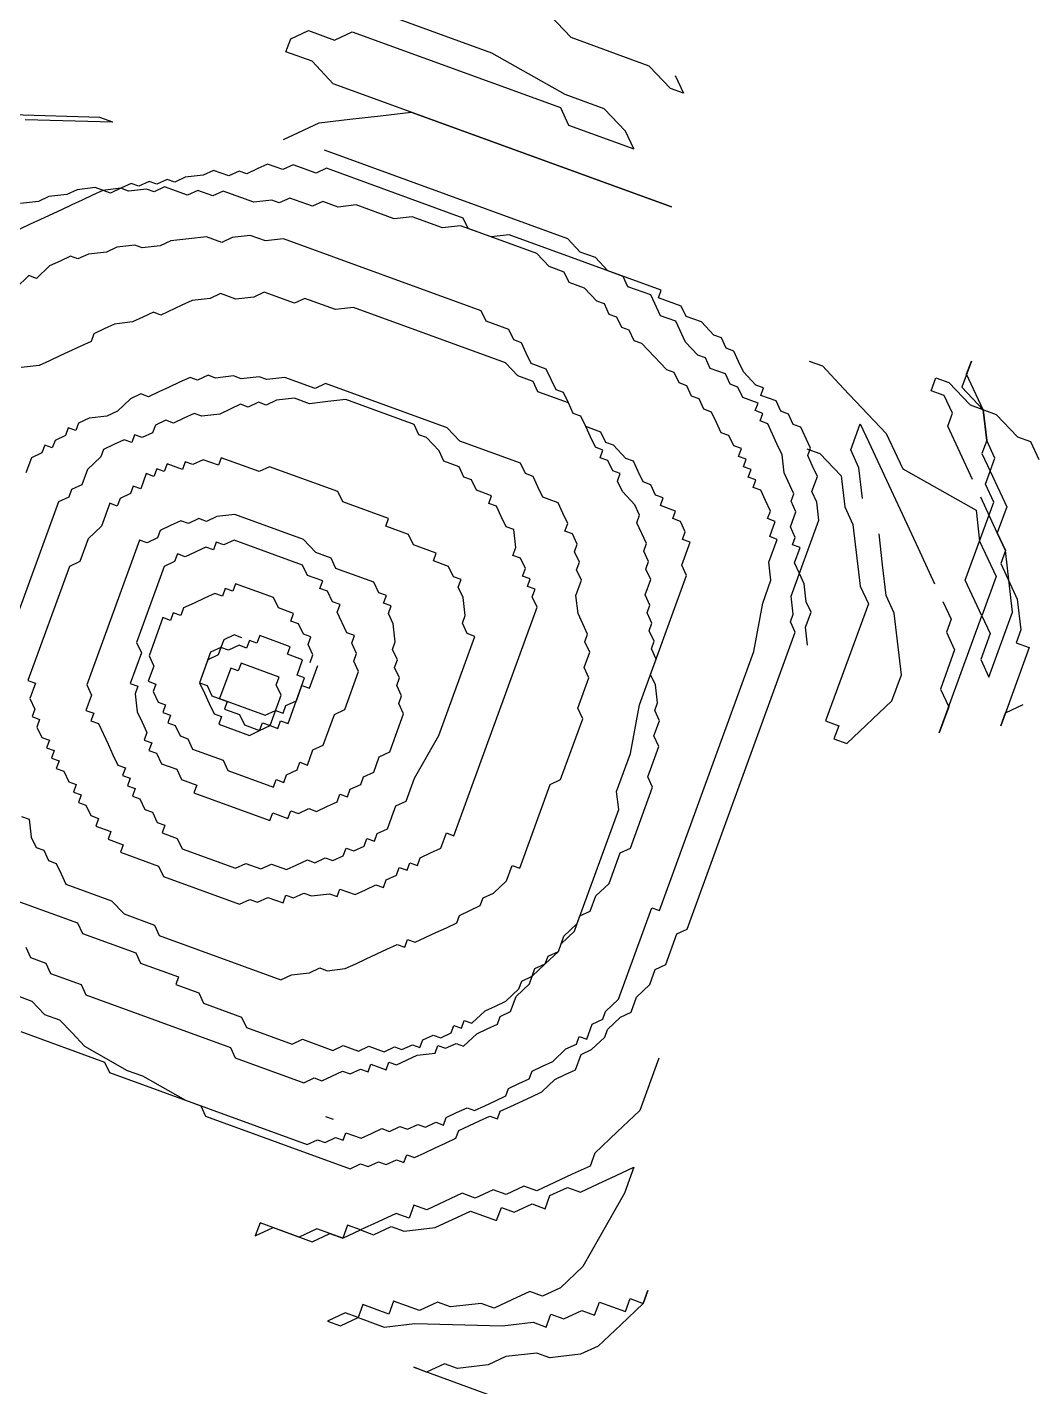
# Model space of a CAD drawing. Header units: inches. Extents: x -50945 to 250244, y -404780 to 18493.
# Drawn here: x 161338 to 161448, y -19941 to -19792.2 of the extents above; entities that cross this region are included whole.
import ezdxf

# ---------------------------------------------------------------- set-up
doc = ezdxf.new("R2010")
doc.units = ezdxf.units.IN
doc.header["$MEASUREMENT"] = 0
doc.layers.add('iGo户型优化', color=7, linetype='Continuous')
doc.layers.add('天棚材质标注', color=2, linetype='Continuous', lineweight=5)

# ---------------------------------------------------------------- blocks, each defined once
blk = doc.blocks.new('fbgb')
at = {"layer": 'iGo户型优化', "color": 1, "ltscale": 100}
for p, q in [((58457.87, -119893.86), (58439.36, -119887.13)), ((58466.54, -119892.18), (58464.21, -119889.72)), ((58435.87, -119892.31), (58437.81, -119891.4)), ((58437.81, -119891.4), (58440.66, -119892.44)), ((58440.66, -119892.44), (58442.6, -119891.53)), ((58442.6, -119891.53), (58465.37, -119899.82)), ((58435.35, -119893.73), (58435.87, -119892.31)), ((58475.08, -119895.29), (58466.54, -119892.18)), ((58438.2, -119894.77), (58435.35, -119893.73)), ((58440.52, -119897.23), (58438.2, -119894.77)), ((58465.89, -119898.39), (58457.87, -119893.86)), ((58477.4, -119897.75), (58475.08, -119895.29)), ((58477.92, -119896.32), (58478.83, -119898.27)), ((58477.53, -119910.7), (58440.52, -119897.23)), ((58478.83, -119898.27), (58477.4, -119897.75)), ((58470.16, -119899.95), (58465.89, -119898.39)), ((58414.97, -119900.9), (58405.39, -119900.64)), ((58416.39, -119901.42), (58414.97, -119900.9)), ((58442.33, -119901.11), (58445.7, -119900.72)), ((58445.7, -119900.72), (58449.06, -119900.34)), ((58449.06, -119900.34), (58477.53, -119910.7)), ((58465.37, -119899.82), (58466.27, -119901.76)), ((58472.48, -119902.41), (58470.16, -119899.95)), ((58416.39, -119901.42), (58406.81, -119901.16)), ((58435.09, -119903.31), (58438.97, -119901.5)), ((58438.97, -119901.5), (58442.33, -119901.11)), ((58466.27, -119901.76), (58473.39, -119904.35)), ((58473.39, -119904.35), (58472.48, -119902.41)), ((58466.18, -119914.2), (58439.55, -119904.5)), ((58427.43, -119906.7), (58426.3, -119907.23)), ((58429.1, -119907.3), (58427.43, -119906.7)), ((58430.23, -119906.77), (58429.1, -119907.3)), ((58431.07, -119907.08), (58430.23, -119906.77)), ((58432.2, -119906.54), (58431.07, -119907.08)), ((58433.34, -119906.01), (58432.2, -119906.54)), ((58435, -119906.62), (58433.34, -119906.01)), ((58436.14, -119906.09), (58435, -119906.62)), ((58438.64, -119907), (58436.14, -119906.09)), ((58439.77, -119906.47), (58438.64, -119907)), ((58454.75, -119911.92), (58439.77, -119906.47)), ((58418.43, -119908.13), (58417.29, -119908.66)), ((58419.26, -119908.44), (58418.43, -119908.13)), ((58420.39, -119907.91), (58419.26, -119908.44)), ((58421.23, -119908.21), (58420.39, -119907.91)), ((58422.36, -119907.68), (58421.23, -119908.21)), ((58423.19, -119907.98), (58422.36, -119907.68)), ((58424.33, -119907.45), (58423.19, -119907.98)), ((58426.3, -119907.23), (58424.33, -119907.45)), ((58409.42, -119909.57), (58408.28, -119910.1)), ((58411.39, -119909.35), (58409.42, -119909.57)), ((58412.52, -119908.82), (58411.39, -119909.35)), ((58413.05, -119909.95), (58411.92, -119910.48)), ((58414.49, -119908.59), (58412.52, -119908.82)), ((58414.19, -119909.42), (58413.05, -119909.95)), ((58415.32, -119908.89), (58414.19, -119909.42)), ((58416.15, -119909.19), (58414.49, -119908.59)), ((58417.29, -119908.66), (58415.32, -119908.89)), ((58417.29, -119908.66), (58416.15, -119909.19)), ((58418.12, -119908.97), (58417.29, -119908.66)), ((58420.09, -119908.74), (58418.12, -119908.97)), ((58420.92, -119909.04), (58420.09, -119908.74)), ((58422.06, -119908.51), (58420.92, -119909.04)), ((58424.56, -119909.42), (58422.06, -119908.51)), ((58425.69, -119908.89), (58424.56, -119909.42)), ((58427.36, -119909.5), (58425.69, -119908.89)), ((58428.49, -119908.97), (58427.36, -119909.5)), ((58431.82, -119910.18), (58428.49, -119908.97)), ((58433.79, -119909.95), (58431.82, -119910.18)), ((58434.62, -119910.26), (58433.79, -119909.95)), ((58435.76, -119909.73), (58434.62, -119910.26)), ((58438.26, -119910.63), (58435.76, -119909.73)), ((58408.28, -119910.1), (58406.31, -119910.33)), ((58410.78, -119911.01), (58408.51, -119912.07)), ((58411.92, -119910.48), (58410.78, -119911.01)), ((58439.39, -119910.1), (58438.26, -119910.63)), ((58441.06, -119910.71), (58439.39, -119910.1)), ((58443.02, -119910.48), (58441.06, -119910.71)), ((58447.19, -119912), (58443.02, -119910.48)), ((58407.37, -119912.6), (58406.24, -119913.13)), ((58408.51, -119912.07), (58407.37, -119912.6)), ((58449.15, -119911.77), (58447.19, -119912)), ((58452.48, -119912.98), (58449.15, -119911.77)), ((58454.45, -119912.76), (58452.48, -119912.98)), ((58457.78, -119913.97), (58454.45, -119912.76)), ((58455.28, -119913.06), (58454.75, -119911.92)), ((58422.74, -119914.42), (58421.6, -119914.95)), ((58424.71, -119914.19), (58422.74, -119914.42)), ((58426.67, -119913.97), (58424.71, -119914.19)), ((58428.34, -119914.57), (58426.67, -119913.97)), ((58429.47, -119914.04), (58428.34, -119914.57)), ((58431.44, -119913.82), (58429.47, -119914.04)), ((58433.11, -119914.42), (58431.44, -119913.82)), ((58435.07, -119914.19), (58433.11, -119914.42)), ((58456.72, -119922.07), (58435.07, -119914.19)), ((58462.78, -119915.79), (58455.28, -119913.06)), ((58459.75, -119913.74), (58457.78, -119913.97)), ((58476.4, -119919.8), (58459.75, -119913.74)), ((58467.54, -119915.63), (58466.18, -119914.2)), ((58413.73, -119915.86), (58412.59, -119916.39)), ((58415.7, -119915.63), (58413.73, -119915.86)), ((58416.83, -119915.1), (58415.7, -119915.63)), ((58418.8, -119914.88), (58416.83, -119915.1)), ((58419.63, -119915.18), (58418.8, -119914.88)), ((58421.6, -119914.95), (58419.63, -119915.18)), ((58464.14, -119917.22), (58462.78, -119915.79)), ((58469.21, -119916.24), (58467.54, -119915.63)), ((58409.49, -119917.15), (58408.05, -119918.51)), ((58410.63, -119916.62), (58409.49, -119917.15)), ((58411.76, -119916.09), (58410.63, -119916.62)), ((58412.59, -119916.39), (58411.76, -119916.09)), ((58465.8, -119917.83), (58464.14, -119917.22)), ((58470.57, -119917.68), (58469.21, -119916.24)), ((58407.22, -119918.21), (58405.78, -119919.57)), ((58408.05, -119918.51), (58407.22, -119918.21)), ((58466.33, -119918.97), (58465.8, -119917.83)), ((58472.24, -119918.29), (58470.57, -119917.68)), ((58472.76, -119919.42), (58472.24, -119918.29)), ((58428.18, -119920.18), (58427.05, -119920.71)), ((58429.85, -119920.78), (58428.18, -119920.18)), ((58432.95, -119920.03), (58431.82, -119920.56)), ((58436.28, -119921.24), (58432.95, -119920.03)), ((58468, -119919.57), (58466.33, -119918.97)), ((58469.36, -119921.01), (58468, -119919.57)), ((58475.26, -119920.33), (58472.76, -119919.42)), ((58476.32, -119922.6), (58475.26, -119920.33)), ((58476.09, -119920.63), (58476.4, -119919.8)), ((58423.94, -119921.46), (58421.67, -119922.52)), ((58425.08, -119920.93), (58423.94, -119921.46)), ((58427.05, -119920.71), (58425.08, -119920.93)), ((58431.82, -119920.56), (58429.85, -119920.78)), ((58437.42, -119920.71), (58436.28, -119921.24)), ((58440.75, -119921.92), (58437.42, -119920.71)), ((58442.72, -119921.69), (58440.75, -119921.92)), ((58459.36, -119927.75), (58442.72, -119921.69)), ((58470.19, -119921.31), (58469.36, -119921.01)), ((58470.72, -119922.45), (58470.19, -119921.31)), ((58478.59, -119921.54), (58476.09, -119920.63)), ((58479.12, -119922.68), (58478.59, -119921.54)), ((58418.57, -119923.28), (58416.6, -119923.51)), ((58419.7, -119922.75), (58418.57, -119923.28)), ((58420.84, -119922.22), (58419.7, -119922.75)), ((58421.67, -119922.52), (58420.84, -119922.22)), ((58457.25, -119923.21), (58456.72, -119922.07)), ((58459.74, -119924.12), (58457.25, -119923.21)), ((58471.55, -119922.75), (58470.72, -119922.45)), ((58472.08, -119923.89), (58471.55, -119922.75)), ((58477.99, -119923.21), (58476.32, -119922.6)), ((58479.04, -119925.48), (58477.99, -119923.21)), ((58480.79, -119923.28), (58479.12, -119922.68)), ((58482.15, -119924.72), (58480.79, -119923.28)), ((58414.33, -119924.57), (58414.03, -119925.4)), ((58415.47, -119924.04), (58414.33, -119924.57)), ((58416.6, -119923.51), (58415.47, -119924.04)), ((58460.27, -119925.25), (58459.74, -119924.12)), ((58472.91, -119924.19), (58472.08, -119923.89)), ((58473.44, -119925.33), (58472.91, -119924.19)), ((58482.98, -119925.03), (58482.15, -119924.72)), ((58412.89, -119925.93), (58410.62, -119926.99)), ((58414.03, -119925.4), (58412.89, -119925.93)), ((58461.11, -119925.56), (58460.27, -119925.25)), ((58461.63, -119926.69), (58461.11, -119925.56)), ((58474.28, -119925.63), (58473.44, -119925.33)), ((58475.64, -119927.07), (58474.28, -119925.63)), ((58480.41, -119926.92), (58479.04, -119925.48)), ((58483.51, -119926.16), (58482.98, -119925.03)), ((58484.34, -119926.47), (58483.51, -119926.16)), ((58409.48, -119927.52), (58408.35, -119928.05)), ((58410.62, -119926.99), (58409.48, -119927.52)), ((58460.72, -119929.19), (58459.36, -119927.75)), ((58462.16, -119927.83), (58461.63, -119926.69)), ((58477, -119928.51), (58475.64, -119927.07)), ((58481.24, -119927.22), (58480.41, -119926.92)), ((58481.77, -119928.36), (58481.24, -119927.22)), ((58484.87, -119927.6), (58484.34, -119926.47)), ((58485.4, -119928.74), (58484.87, -119927.6)), ((58492.6, -119927.57), (58494.03, -119928.09)), ((58510.33, -119927.57), (58509.29, -119930.42)), ((58509.81, -119928.99), (58510.33, -119927.57)), ((58408.35, -119928.05), (58406.38, -119928.28)), ((58426.82, -119929.11), (58425.68, -119929.64)), ((58427.65, -119929.42), (58426.82, -119929.11)), ((58429.62, -119929.19), (58427.65, -119929.42)), ((58430.45, -119929.49), (58429.62, -119929.19)), ((58432.42, -119929.27), (58430.45, -119929.49)), ((58433.25, -119929.57), (58432.42, -119929.27)), ((58462.39, -119929.8), (58460.72, -119929.19)), ((58463.83, -119928.43), (58462.16, -119927.83)), ((58464.36, -119929.57), (58463.83, -119928.43)), ((58477.83, -119928.81), (58477, -119928.51)), ((58478.36, -119929.95), (58477.83, -119928.81)), ((58483.43, -119928.96), (58481.77, -119928.36)), ((58483.96, -119930.1), (58483.43, -119928.96)), ((58486.76, -119930.18), (58485.4, -119928.74)), ((58494.03, -119928.09), (58496.35, -119930.55)), ((58511.62, -119932.88), (58509.81, -119928.99)), ((58422.58, -119930.4), (58421.44, -119930.93)), ((58423.71, -119929.87), (58422.58, -119930.4)), ((58424.85, -119929.34), (58423.71, -119929.87)), ((58425.68, -119929.64), (58424.85, -119929.34)), ((58435.22, -119929.34), (58433.25, -119929.57)), ((58438.55, -119930.55), (58435.22, -119929.34)), ((58439.68, -119930.02), (58438.55, -119930.55)), ((58453, -119934.87), (58439.68, -119930.02)), ((58462.92, -119930.93), (58462.39, -119929.8)), ((58464.89, -119930.71), (58464.36, -119929.57)), ((58465.72, -119931.01), (58464.89, -119930.71)), ((58479.19, -119930.25), (58478.36, -119929.95)), ((58479.72, -119931.39), (58479.19, -119930.25)), ((58484.79, -119930.4), (58483.96, -119930.1)), ((58485.32, -119931.54), (58484.79, -119930.4)), ((58487.59, -119930.48), (58486.76, -119930.18)), ((58487.29, -119931.31), (58487.59, -119930.48)), ((58496.35, -119930.55), (58501.01, -119935.47)), ((58505.93, -119930.81), (58506.45, -119929.38)), ((58506.45, -119929.38), (58507.87, -119929.9)), ((58507.87, -119929.9), (58510.2, -119932.36)), ((58509.29, -119930.42), (58511.62, -119932.88)), ((58418.34, -119931.69), (58416.9, -119933.05)), ((58419.47, -119931.16), (58418.34, -119931.69)), ((58420.31, -119931.46), (58419.47, -119931.16)), ((58421.44, -119930.93), (58420.31, -119931.46)), ((58432.34, -119932.07), (58431.2, -119932.6)), ((58433.17, -119932.37), (58432.34, -119932.07)), ((58434.31, -119931.84), (58433.17, -119932.37)), ((58436.28, -119931.61), (58434.31, -119931.84)), ((58437.94, -119932.22), (58436.28, -119931.61)), ((58439.91, -119931.99), (58437.94, -119932.22)), ((58441.88, -119931.76), (58439.91, -119931.99)), ((58449.37, -119934.49), (58441.88, -119931.76)), ((58466.25, -119932.14), (58462.92, -119930.93)), ((58466.25, -119932.14), (58465.72, -119931.01)), ((58466.78, -119933.28), (58466.25, -119932.14)), ((58466.78, -119933.28), (58466.25, -119932.14)), ((58480.55, -119931.69), (58479.72, -119931.39)), ((58481.08, -119932.83), (58480.55, -119931.69)), ((58486.99, -119932.15), (58485.32, -119931.54)), ((58486.68, -119932.98), (58486.99, -119932.15)), ((58488.96, -119931.92), (58487.29, -119931.31)), ((58489.48, -119933.05), (58488.96, -119931.92)), ((58507.35, -119931.32), (58505.93, -119930.81)), ((58508.26, -119933.27), (58507.35, -119931.32)), ((58415.76, -119933.58), (58413.8, -119933.81)), ((58416.9, -119933.05), (58415.76, -119933.58)), ((58425.3, -119933.28), (58424.16, -119933.81)), ((58426.13, -119933.58), (58425.3, -119933.28)), ((58428.1, -119933.35), (58426.13, -119933.58)), ((58429.24, -119932.82), (58428.1, -119933.35)), ((58430.37, -119932.29), (58429.24, -119932.82)), ((58431.2, -119932.6), (58430.37, -119932.29)), ((58467.61, -119933.58), (58466.78, -119933.28)), ((58467.61, -119933.58), (58466.78, -119933.28)), ((58468.14, -119934.72), (58467.61, -119933.58)), ((58468.14, -119934.72), (58467.61, -119933.58)), ((58481.92, -119933.13), (58481.08, -119932.83)), ((58482.44, -119934.27), (58481.92, -119933.13)), ((58487.52, -119933.28), (58486.68, -119932.98)), ((58487.21, -119934.11), (58487.52, -119933.28)), ((58490.32, -119933.36), (58489.48, -119933.05)), ((58490.85, -119934.49), (58490.32, -119933.36)), ((58507.74, -119934.69), (58508.26, -119933.27)), ((58510.2, -119932.36), (58513.05, -119933.4)), ((58512.01, -119936.24), (58511.62, -119932.88)), ((58511.62, -119932.88), (58512.01, -119936.24)), ((58513.05, -119933.4), (58515.37, -119935.86)), ((58411.52, -119934.87), (58411.22, -119935.7)), ((58412.36, -119935.17), (58411.52, -119934.87)), ((58412.66, -119934.34), (58412.36, -119935.17)), ((58413.8, -119933.81), (58412.66, -119934.34)), ((58421.06, -119934.57), (58420.76, -119935.4)), ((58422.2, -119934.04), (58421.06, -119934.57)), ((58423.03, -119934.34), (58422.2, -119934.04)), ((58424.16, -119933.81), (58423.03, -119934.34)), ((58449.9, -119935.63), (58449.37, -119934.49)), ((58454.36, -119936.31), (58453, -119934.87)), ((58469.8, -119935.33), (58468.14, -119934.72)), ((58468.67, -119935.86), (58468.14, -119934.72)), ((58482.97, -119935.4), (58482.44, -119934.27)), ((58488.05, -119934.42), (58487.21, -119934.11)), ((58488.58, -119935.55), (58488.05, -119934.42)), ((58491.68, -119934.8), (58490.85, -119934.49)), ((58492.74, -119937.07), (58491.68, -119934.8)), ((58497.13, -119937.28), (58498.16, -119934.43)), ((58498.16, -119934.43), (58499.07, -119936.37)), ((58510.45, -119940.52), (58507.74, -119934.69)), ((58410.09, -119936.23), (58409.78, -119937.06)), ((58411.22, -119935.7), (58410.09, -119936.23)), ((58416.52, -119936.69), (58415.38, -119937.22)), ((58417.65, -119936.16), (58416.52, -119936.69)), ((58418.49, -119936.46), (58417.65, -119936.16)), ((58418.79, -119935.63), (58418.49, -119936.46)), ((58419.62, -119935.93), (58418.79, -119935.63)), ((58420.76, -119935.4), (58419.62, -119935.93)), ((58450.73, -119935.93), (58449.9, -119935.63)), ((58452.09, -119937.37), (58450.73, -119935.93)), ((58461.02, -119938.73), (58454.36, -119936.31)), ((58469.2, -119936.99), (58468.67, -119935.86)), ((58470.33, -119936.46), (58469.8, -119935.33)), ((58471.17, -119936.76), (58470.33, -119936.46)), ((58483.81, -119935.71), (58482.97, -119935.4)), ((58484.34, -119936.84), (58483.81, -119935.71)), ((58489.1, -119936.69), (58488.58, -119935.55)), ((58489.63, -119937.83), (58489.1, -119936.69)), ((58499.07, -119936.37), (58504.5, -119948.03)), ((58501.01, -119935.47), (58502.82, -119939.35)), ((58512.01, -119936.24), (58511.49, -119937.67)), ((58512.91, -119938.19), (58512.01, -119936.24)), ((58515.37, -119935.86), (58516.8, -119936.37)), ((58516.8, -119936.37), (58517.7, -119938.32)), ((58407.51, -119938.13), (58406.9, -119939.79)), ((58408.65, -119937.6), (58407.51, -119938.13)), ((58408.95, -119936.76), (58408.65, -119937.6)), ((58409.78, -119937.06), (58408.95, -119936.76)), ((58415.08, -119938.05), (58413.64, -119939.41)), ((58415.38, -119937.22), (58415.08, -119938.05)), ((58428.25, -119938.13), (58427.95, -119938.96)), ((58432.41, -119939.64), (58428.25, -119938.13)), ((58452.62, -119938.51), (58452.09, -119937.37)), ((58470.03, -119937.29), (58469.2, -119936.99)), ((58469.73, -119938.13), (58470.03, -119937.29)), ((58470.56, -119938.43), (58469.73, -119938.13)), ((58472.53, -119938.2), (58471.17, -119936.76)), ((58473.36, -119938.51), (58472.53, -119938.2)), ((58485.17, -119937.14), (58484.34, -119936.84)), ((58484.86, -119937.98), (58485.17, -119937.14)), ((58485.7, -119938.28), (58484.86, -119937.98)), ((58489.86, -119939.79), (58489.63, -119937.83)), ((58492.34, -119937.15), (58493.76, -119937.67)), ((58492.43, -119937.9), (58492.74, -119937.07)), ((58492.96, -119939.04), (58492.43, -119937.9)), ((58493.76, -119937.67), (58496.09, -119940.13)), ((58498.03, -119939.22), (58497.13, -119937.28)), ((58511.49, -119937.67), (58512.39, -119939.61)), ((58511.88, -119941.04), (58512.91, -119938.19)), ((58413.64, -119939.41), (58413.03, -119941.08)), ((58421.21, -119939.34), (58420.91, -119940.17)), ((58422.04, -119939.64), (58421.21, -119939.34)), ((58422.35, -119938.81), (58422.04, -119939.64)), ((58424.01, -119939.41), (58422.35, -119938.81)), ((58424.31, -119938.58), (58424.01, -119939.41)), ((58425.15, -119938.88), (58424.31, -119938.58)), ((58426.28, -119938.35), (58425.15, -119938.88)), ((58427.95, -119938.96), (58426.28, -119938.35)), ((58433.55, -119939.11), (58432.41, -119939.64)), ((58441.04, -119941.84), (58433.55, -119939.11)), ((58454.29, -119939.11), (58452.62, -119938.51)), ((58454.82, -119940.25), (58454.29, -119939.11)), ((58461.55, -119939.87), (58461.02, -119938.73)), ((58471.09, -119939.57), (58470.56, -119938.43)), ((58471.92, -119939.87), (58471.09, -119939.57)), ((58473.89, -119939.64), (58473.36, -119938.51)), ((58474.42, -119940.78), (58473.89, -119939.64)), ((58485.39, -119939.11), (58485.7, -119938.28)), ((58486.23, -119939.42), (58485.39, -119939.11)), ((58485.92, -119940.25), (58486.23, -119939.42)), ((58493.49, -119940.17), (58492.96, -119939.04)), ((58498.42, -119942.59), (58498.03, -119939.22)), ((58502.82, -119939.35), (58510.84, -119943.88)), ((58512.39, -119939.61), (58514.2, -119943.5)), ((58413.03, -119941.08), (58411.9, -119941.61)), ((58420.07, -119939.87), (58419.47, -119941.53)), ((58420.91, -119940.17), (58420.07, -119939.87)), ((58455.65, -119940.55), (58454.82, -119940.25)), ((58456.18, -119941.69), (58455.65, -119940.55)), ((58462.38, -119940.17), (58461.55, -119939.87)), ((58462.91, -119941.31), (58462.38, -119940.17)), ((58471.62, -119940.7), (58471.92, -119939.87)), ((58472.15, -119941.84), (58471.62, -119940.7)), ((58475.25, -119941.08), (58474.42, -119940.78)), ((58475.78, -119942.22), (58475.25, -119941.08)), ((58486.76, -119940.55), (58485.92, -119940.25)), ((58486.45, -119941.39), (58486.76, -119940.55)), ((58490.92, -119942.07), (58489.86, -119939.79)), ((58492.89, -119941.84), (58493.49, -119940.17)), ((58496.09, -119940.13), (58496.48, -119943.49)), ((58512.78, -119942.98), (58511.88, -119941.04)), ((58411.6, -119942.44), (58410.46, -119942.97)), ((58411.9, -119941.61), (58411.6, -119942.44)), ((58417.2, -119942.59), (58416.89, -119943.43)), ((58418.33, -119942.06), (58417.2, -119942.59)), ((58418.64, -119941.23), (58418.33, -119942.06)), ((58419.47, -119941.53), (58418.64, -119941.23)), ((58441.57, -119942.97), (58441.04, -119941.84)), ((58457.84, -119942.29), (58456.18, -119941.69)), ((58457.54, -119943.13), (58457.84, -119942.29)), ((58463.44, -119942.44), (58462.91, -119941.31)), ((58465.11, -119943.05), (58463.44, -119942.44)), ((58473.51, -119943.28), (58472.15, -119941.84)), ((58476.61, -119942.52), (58475.78, -119942.22)), ((58476.31, -119943.35), (58476.61, -119942.52)), ((58487.29, -119941.69), (58486.45, -119941.39)), ((58487.81, -119942.82), (58487.29, -119941.69)), ((58490.61, -119942.9), (58490.92, -119942.07)), ((58493.42, -119942.98), (58492.89, -119941.84)), ((58513.17, -119946.34), (58511.36, -119942.46)), ((58410.46, -119942.97), (58405, -119957.97)), ((58416.06, -119943.12), (58415.15, -119945.62)), ((58416.89, -119943.43), (58416.06, -119943.12)), ((58446.56, -119944.79), (58441.57, -119942.97)), ((58458.37, -119943.43), (58457.54, -119943.13)), ((58458.9, -119944.56), (58458.37, -119943.43)), ((58465.64, -119944.19), (58465.11, -119943.05)), ((58474.04, -119944.41), (58473.51, -119943.28)), ((58477.97, -119943.96), (58476.31, -119943.35)), ((58477.67, -119944.79), (58477.97, -119943.96)), ((58488.34, -119943.96), (58487.81, -119942.82)), ((58488.04, -119944.79), (58488.34, -119943.96)), ((58490.54, -119945.7), (58491.14, -119944.04)), ((58491.14, -119944.04), (58490.61, -119942.9)), ((58493.64, -119944.95), (58493.42, -119942.98)), ((58496.48, -119943.49), (58497.38, -119945.44)), ((58509.67, -119951.52), (58512.78, -119942.98)), ((58510.84, -119943.88), (58511.23, -119947.25)), ((58514.2, -119943.5), (58513.17, -119946.34)), ((58415.15, -119945.62), (58413.71, -119946.99)), ((58422.72, -119945.55), (58421.58, -119946.08)), ((58423.86, -119945.02), (58422.72, -119945.55)), ((58424.69, -119945.32), (58423.86, -119945.02)), ((58425.82, -119944.79), (58424.69, -119945.32)), ((58426.66, -119945.09), (58425.82, -119944.79)), ((58427.79, -119944.56), (58426.66, -119945.09)), ((58429.76, -119944.34), (58427.79, -119944.56)), ((58437.25, -119947.06), (58429.76, -119944.34)), ((58446.26, -119945.62), (58446.56, -119944.79)), ((58448.76, -119946.53), (58446.26, -119945.62)), ((58459.43, -119945.7), (58458.9, -119944.56)), ((58466.17, -119945.32), (58465.64, -119944.19)), ((58465.86, -119946.16), (58466.17, -119945.32)), ((58473.73, -119945.25), (58474.04, -119944.41)), ((58474.79, -119947.52), (58473.73, -119945.25)), ((58478.5, -119945.1), (58477.67, -119944.79)), ((58479.03, -119946.23), (58478.5, -119945.1)), ((58488.87, -119945.1), (58488.04, -119944.79)), ((58488.27, -119946.76), (58488.87, -119945.1)), ((58490.61, -119953.28), (58493.64, -119944.95)), ((58497.38, -119945.44), (58498.15, -119952.17)), ((58413.71, -119946.99), (58412.8, -119949.49)), ((58419.31, -119947.14), (58413.55, -119962.97)), ((58420.15, -119947.44), (58419.31, -119947.14)), ((58421.28, -119946.91), (58420.15, -119947.44)), ((58421.58, -119946.08), (58421.28, -119946.91)), ((58429.68, -119947.14), (58428.55, -119947.67)), ((58437.17, -119949.87), (58429.68, -119947.14)), ((58438.61, -119948.5), (58437.25, -119947.06)), ((58449.29, -119947.67), (58448.76, -119946.53)), ((58460.26, -119946), (58459.43, -119945.7)), ((58460.49, -119947.97), (58460.26, -119946)), ((58466.69, -119946.46), (58465.86, -119946.16)), ((58467.22, -119947.59), (58466.69, -119946.46)), ((58478.73, -119947.06), (58479.03, -119946.23)), ((58479.56, -119947.37), (58478.73, -119947.06)), ((58488.19, -119949.56), (58489.1, -119947.07)), ((58489.1, -119947.07), (58488.27, -119946.76)), ((58491.07, -119946.84), (58490.54, -119945.7)), ((58490.76, -119947.67), (58491.07, -119946.84)), ((58500.61, -119949.84), (58500.23, -119946.47)), ((58513.17, -119946.34), (58514.07, -119948.29)), ((58514.07, -119948.29), (58513.17, -119946.34)), ((58426.58, -119947.9), (58424.31, -119948.96)), ((58427.41, -119948.2), (58426.58, -119947.9)), ((58427.71, -119947.37), (58427.41, -119948.2)), ((58428.55, -119947.67), (58427.71, -119947.37)), ((58440.28, -119949.11), (58438.61, -119948.5)), ((58451.78, -119948.58), (58449.29, -119947.67)), ((58451.48, -119949.41), (58451.78, -119948.58)), ((58460.18, -119948.81), (58460.49, -119947.97)), ((58466.92, -119948.43), (58467.22, -119947.59)), ((58467.45, -119949.56), (58466.92, -119948.43)), ((58474.49, -119948.35), (58474.79, -119947.52)), ((58475.02, -119949.49), (58474.49, -119948.35)), ((58478.65, -119949.87), (58479.56, -119947.37)), ((58491.6, -119947.97), (58490.76, -119947.67)), ((58490.99, -119949.64), (58491.6, -119947.97)), ((58504.5, -119948.03), (58506.31, -119951.91)), ((58511.23, -119947.25), (58512.13, -119949.19)), ((58514.07, -119948.29), (58513.55, -119949.71)), ((58514.85, -119955.02), (58514.07, -119948.29)), ((58411.67, -119950.02), (58407.12, -119962.51)), ((58412.8, -119949.49), (58411.67, -119950.02)), ((58422.04, -119950.02), (58419, -119958.35)), ((58423.17, -119949.49), (58422.04, -119950.02)), ((58423.48, -119948.65), (58423.17, -119949.49)), ((58424.31, -119948.96), (58423.48, -119948.65)), ((58437.7, -119951), (58437.17, -119949.87)), ((58440.81, -119950.24), (58440.28, -119949.11)), ((58453.14, -119950.02), (58451.48, -119949.41)), ((58453.67, -119951.15), (58453.14, -119950.02)), ((58461.02, -119949.11), (58460.18, -119948.81)), ((58461.55, -119950.25), (58461.02, -119949.11)), ((58467.15, -119950.4), (58467.45, -119949.56)), ((58474.72, -119950.32), (58475.02, -119949.49)), ((58479.18, -119951), (58478.65, -119949.87)), ((58488.41, -119951.53), (58488.19, -119949.56)), ((58491.52, -119950.78), (58490.99, -119949.64)), ((58501, -119953.21), (58500.61, -119949.84)), ((58512.13, -119949.19), (58513.04, -119951.14)), ((58513.55, -119949.71), (58515.36, -119953.6)), ((58439.37, -119951.61), (58437.7, -119951)), ((58439.07, -119952.44), (58439.37, -119951.61)), ((58444.97, -119951.76), (58440.81, -119950.24)), ((58454.51, -119951.46), (58453.67, -119951.15)), ((58454.2, -119952.29), (58454.51, -119951.46)), ((58461.24, -119951.08), (58461.55, -119950.25)), ((58462.08, -119951.38), (58461.24, -119951.08)), ((58461.77, -119952.21), (58462.08, -119951.38)), ((58467.07, -119953.2), (58467.68, -119951.53)), ((58467.68, -119951.53), (58467.15, -119950.4)), ((58474.03, -119965.17), (58479.18, -119951)), ((58474.64, -119953.12), (58475.25, -119951.46)), ((58475.25, -119951.46), (58474.72, -119950.32)), ((58487.51, -119954.03), (58488.41, -119951.53)), ((58492.05, -119951.91), (58491.52, -119950.78)), ((58511.48, -119955.41), (58509.67, -119951.52)), ((58513.04, -119951.14), (58511.48, -119955.41)), ((58427.56, -119952.97), (58426.42, -119953.5)), ((58428.39, -119953.27), (58427.56, -119952.97)), ((58428.7, -119952.44), (58428.39, -119953.27)), ((58429.53, -119952.74), (58428.7, -119952.44)), ((58429.83, -119951.91), (58429.53, -119952.74)), ((58433.99, -119953.42), (58429.83, -119951.91)), ((58439.9, -119952.74), (58439.07, -119952.44)), ((58440.43, -119953.88), (58439.9, -119952.74)), ((58445.5, -119952.9), (58444.97, -119951.76)), ((58446.33, -119953.2), (58445.5, -119952.9)), ((58454.73, -119953.43), (58454.2, -119952.29)), ((58462.6, -119952.52), (58461.77, -119952.21)), ((58462.3, -119953.35), (58462.6, -119952.52)), ((58492.27, -119953.88), (58492.05, -119951.91)), ((58498.15, -119952.17), (58499.06, -119954.11)), ((58424.15, -119954.56), (58423.85, -119955.39)), ((58425.29, -119954.03), (58424.15, -119954.56)), ((58426.42, -119953.5), (58425.29, -119954.03)), ((58434.52, -119954.56), (58433.99, -119953.42)), ((58436.19, -119955.17), (58434.52, -119954.56)), ((58441.26, -119954.18), (58440.43, -119953.88)), ((58440.96, -119955.02), (58441.26, -119954.18)), ((58446.03, -119954.03), (58446.33, -119953.2)), ((58446.86, -119954.33), (58446.03, -119954.03)), ((58446.56, -119955.17), (58446.86, -119954.33)), ((58453.73, -119979.48), (58462.83, -119954.49)), ((58454.96, -119955.39), (58454.73, -119953.43)), ((58462.83, -119954.49), (58462.3, -119953.35)), ((58467.3, -119955.17), (58467.07, -119953.2)), ((58475.17, -119954.26), (58474.64, -119953.12)), ((58474.86, -119955.09), (58475.17, -119954.26)), ((58486.52, -119959.33), (58487.51, -119954.03)), ((58490.84, -119955.24), (58490.61, -119953.28)), ((58492.8, -119955.02), (58492.27, -119953.88)), ((58499.06, -119954.11), (58494.39, -119966.93)), ((58501.9, -119955.15), (58501, -119953.21)), ((58507.21, -119953.85), (58508.12, -119955.8)), ((58515.36, -119953.6), (58515.75, -119956.96)), ((58421.88, -119955.62), (58420.37, -119959.79)), ((58422.71, -119955.92), (58421.88, -119955.62)), ((58423.02, -119955.09), (58422.71, -119955.92)), ((58423.85, -119955.39), (58423.02, -119955.09)), ((58435.88, -119956), (58436.19, -119955.17)), ((58436.72, -119956.3), (58435.88, -119956)), ((58442.01, -119957.29), (58440.96, -119955.02)), ((58447.09, -119956.3), (58446.56, -119955.17)), ((58454.66, -119956.23), (58454.96, -119955.39)), ((58467.82, -119956.3), (58467.3, -119955.17)), ((58475.39, -119956.23), (58474.86, -119955.09)), ((58490.53, -119956.08), (58490.84, -119955.24)), ((58491.06, -119957.21), (58490.53, -119956.08)), ((58492.2, -119956.68), (58492.8, -119955.02)), ((58502.68, -119961.88), (58501.9, -119955.15)), ((58506.81, -119968.23), (58511.48, -119955.41)), ((58508.12, -119955.8), (58507.6, -119957.22)), ((58511.48, -119955.41), (58512.39, -119957.35)), ((58512.25, -119962.14), (58514.85, -119955.02)), ((58429.68, -119957.51), (58428.54, -119958.04)), ((58430.51, -119957.82), (58429.68, -119957.51)), ((58437.25, -119957.44), (58436.72, -119956.3)), ((58438.08, -119957.74), (58437.25, -119957.44)), ((58442.85, -119957.59), (58442.01, -119957.29)), ((58447.31, -119958.27), (58447.09, -119956.3)), ((58455.18, -119957.36), (58454.66, -119956.23)), ((58456.02, -119957.67), (58455.18, -119957.36)), ((58468.35, -119957.44), (58467.82, -119956.3)), ((58468.05, -119958.27), (58468.35, -119957.44)), ((58475.09, -119957.06), (58475.39, -119956.23)), ((58475.62, -119958.2), (58475.09, -119957.06)), ((58479.24, -119989.7), (58491.06, -119957.21)), ((58492.42, -119958.65), (58492.2, -119956.68)), ((58507.6, -119957.22), (58508.5, -119959.16)), ((58512.39, -119957.35), (58511.35, -119960.2)), ((58515.75, -119956.96), (58515.23, -119958.39)), ((58419, -119958.35), (58419.53, -119959.48)), ((58428.24, -119958.88), (58427.1, -119959.41)), ((58428.24, -119958.88), (58427.93, -119959.71)), ((58428.54, -119958.04), (58428.24, -119958.88)), ((58429.07, -119959.18), (58428.24, -119958.88)), ((58430.21, -119958.65), (58429.07, -119959.18)), ((58431.04, -119958.95), (58430.21, -119958.65)), ((58431.34, -119958.12), (58431.04, -119958.95)), ((58432.17, -119958.42), (58431.34, -119958.12)), ((58432.48, -119957.59), (58432.17, -119958.42)), ((58435.81, -119958.8), (58432.48, -119957.59)), ((58435.5, -119959.63), (58435.81, -119958.8)), ((58437.78, -119958.57), (58438.08, -119957.74)), ((58438.3, -119959.71), (58437.78, -119958.57)), ((58442.54, -119958.42), (58442.85, -119957.59)), ((58443.07, -119959.56), (58442.54, -119958.42)), ((58447.01, -119959.11), (58447.31, -119958.27)), ((58452.07, -119968.5), (58456.02, -119957.67)), ((58468.58, -119959.41), (58468.05, -119958.27)), ((58475.32, -119959.03), (58475.62, -119958.2)), ((58475.85, -119960.17), (58475.32, -119959.03)), ((58516.65, -119958.9), (58513.54, -119967.45)), ((58515.23, -119958.39), (58516.65, -119958.9)), ((58419.53, -119959.48), (58418.32, -119962.82)), ((58420.37, -119959.79), (58420.9, -119960.92)), ((58427.1, -119959.41), (58425.89, -119962.74)), ((58426.8, -119960.24), (58425.89, -119962.74)), ((58427.93, -119959.71), (58426.8, -119960.24)), ((58437.17, -119960.24), (58435.5, -119959.63)), ((58436.56, -119961.91), (58437.17, -119960.24)), ((58438, -119960.54), (58438.3, -119959.71)), ((58442.77, -119960.39), (58443.07, -119959.56)), ((58443.3, -119961.53), (58442.77, -119960.39)), ((58447.54, -119960.24), (58447.01, -119959.11)), ((58447.23, -119961.07), (58447.54, -119960.24)), ((58467.97, -119961.08), (58468.58, -119959.41)), ((58475.24, -119961.83), (58475.85, -119960.17)), ((58476.21, -119987.66), (58486.52, -119959.33)), ((58508.5, -119959.16), (58506.95, -119963.44)), ((58511.35, -119960.2), (58512.25, -119962.14)), ((58420.9, -119960.92), (58420.29, -119962.59)), ((58429.3, -119961.15), (58428.08, -119964.48)), ((58430.13, -119961.45), (58429.3, -119961.15)), ((58430.43, -119960.62), (58430.13, -119961.45)), ((58434.59, -119962.13), (58430.43, -119960.62)), ((58437.39, -119962.21), (58436.56, -119961.91)), ((58437.92, -119963.35), (58438.83, -119960.85)), ((58441.78, -119965.69), (58443.3, -119961.53)), ((58447.76, -119962.21), (58447.23, -119961.07)), ((58468.5, -119962.21), (58467.97, -119961.08)), ((58475.77, -119962.97), (58475.24, -119961.83)), ((58501.64, -119964.73), (58502.68, -119961.88)), ((58407.12, -119962.51), (58407.95, -119962.81)), ((58407.95, -119962.81), (58407.34, -119964.48)), ((58413.55, -119962.97), (58414.08, -119964.1)), ((58418.32, -119962.82), (58419.15, -119963.12)), ((58419.15, -119963.12), (58418.85, -119963.95)), ((58420.29, -119962.59), (58421.12, -119962.89)), ((58421.12, -119962.89), (58420.82, -119963.72)), ((58425.89, -119962.74), (58426.72, -119963.04)), ((58425.89, -119962.74), (58426.42, -119963.88)), ((58426.72, -119963.04), (58427.25, -119964.18)), ((58434.29, -119962.97), (58434.59, -119962.13)), ((58434.82, -119964.1), (58434.29, -119962.97)), ((58435.58, -119967.21), (58437.39, -119962.21)), ((58436.49, -119964.71), (58437.09, -119963.04)), ((58437.09, -119963.04), (58437.92, -119963.35)), ((58447.46, -119963.04), (58447.76, -119962.21)), ((58447.99, -119964.18), (58447.46, -119963.04)), ((58467.29, -119965.54), (58468.5, -119962.21)), ((58475.99, -119964.94), (58475.77, -119962.97)), ((58506.95, -119963.44), (58507.85, -119965.38)), ((58407.34, -119964.48), (58407.87, -119965.62)), ((58414.08, -119964.1), (58413.47, -119965.77)), ((58418.85, -119963.95), (58419.08, -119965.92)), ((58420.82, -119963.72), (58421.35, -119964.86)), ((58421.35, -119964.86), (58422.18, -119965.16)), ((58426.42, -119963.88), (58426.95, -119965.01)), ((58427.25, -119964.18), (58428.92, -119964.78)), ((58428.08, -119964.48), (58433.08, -119966.3)), ((58428.92, -119964.78), (58428.61, -119965.62)), ((58433.61, -119967.44), (58434.82, -119964.1)), ((58435.35, -119965.24), (58436.49, -119964.71)), ((58447.69, -119965.01), (58447.99, -119964.18)), ((58475.69, -119965.77), (58475.99, -119964.94)), ((58496.72, -119969.39), (58501.64, -119964.73)), ((58407.87, -119965.62), (58407.57, -119966.45)), ((58407.57, -119966.45), (58408.4, -119966.75)), ((58413.47, -119965.77), (58414.31, -119966.07)), ((58414.31, -119966.07), (58414, -119966.9)), ((58419.08, -119965.92), (58419.61, -119967.06)), ((58422.18, -119965.16), (58421.88, -119966)), ((58421.88, -119966), (58422.71, -119966.3)), ((58422.71, -119966.3), (58422.41, -119967.13)), ((58426.95, -119965.01), (58427.48, -119966.15)), ((58427.48, -119966.15), (58428.31, -119966.45)), ((58428.31, -119966.45), (58428.01, -119967.28)), ((58428.61, -119965.62), (58430.28, -119966.22)), ((58430.28, -119966.22), (58430.81, -119967.36)), ((58433.08, -119966.3), (58434.21, -119965.77)), ((58434.21, -119965.77), (58435.05, -119966.07)), ((58435.05, -119966.07), (58435.35, -119965.24)), ((58439.43, -119969.56), (58440.65, -119966.22)), ((58440.65, -119966.22), (58441.78, -119965.69)), ((58446.7, -119970.31), (58448.22, -119966.15)), ((58448.22, -119966.15), (58447.69, -119965.01)), ((58467.82, -119966.68), (58467.29, -119965.54)), ((58473.04, -119970.47), (58474.03, -119965.17)), ((58476.22, -119966.91), (58475.69, -119965.77)), ((58507.85, -119965.38), (58506.81, -119968.23)), ((58513.54, -119967.45), (58514.06, -119966.03)), ((58514.06, -119966.03), (58516, -119965.12)), ((58408.4, -119966.75), (58408.1, -119967.59)), ((58408.1, -119967.59), (58408.63, -119968.72)), ((58414, -119966.9), (58414.84, -119967.21)), ((58414.84, -119967.21), (58415.89, -119969.48)), ((58419.61, -119967.06), (58420.13, -119968.19)), ((58422.41, -119967.13), (58423.24, -119967.44)), ((58423.24, -119967.44), (58423.77, -119968.57)), ((58428.01, -119967.28), (58431.34, -119968.5)), ((58430.81, -119967.36), (58432.47, -119967.97)), ((58431.34, -119968.5), (58432.47, -119967.97)), ((58432.47, -119967.97), (58432.77, -119967.13)), ((58432.47, -119967.97), (58433.61, -119967.44)), ((58432.77, -119967.13), (58433.61, -119967.44)), ((58433.61, -119967.44), (58434.44, -119967.74)), ((58434.44, -119967.74), (58434.74, -119966.91)), ((58434.74, -119966.91), (58435.58, -119967.21)), ((58465.39, -119973.34), (58467.82, -119966.68)), ((58475.61, -119968.57), (58476.22, -119966.91)), ((58494.39, -119966.93), (58495.82, -119967.45)), ((58495.82, -119967.45), (58495.3, -119968.87)), ((58408.63, -119968.72), (58409.46, -119969.02)), ((58409.46, -119969.02), (58409.16, -119969.86)), ((58420.13, -119968.19), (58419.83, -119969.03)), ((58419.83, -119969.03), (58420.66, -119969.33)), ((58420.66, -119969.33), (58420.36, -119970.16)), ((58423.77, -119968.57), (58424.6, -119968.87)), ((58424.6, -119968.87), (58425.13, -119970.01)), ((58449.42, -119973.19), (58452.07, -119968.5)), ((58476.14, -119969.71), (58475.61, -119968.57)), ((58495.3, -119968.87), (58496.72, -119969.39)), ((58409.16, -119969.86), (58409.99, -119970.16)), ((58409.99, -119970.16), (58409.69, -119970.99)), ((58415.89, -119969.48), (58416.42, -119970.62)), ((58416.42, -119970.62), (58416.95, -119971.75)), ((58420.36, -119970.16), (58421.19, -119970.46)), ((58421.19, -119970.46), (58421.72, -119971.6)), ((58425.13, -119970.01), (58428.46, -119971.22)), ((58437.69, -119971.75), (58438.3, -119970.09)), ((58438.3, -119970.09), (58439.43, -119969.56)), ((58444.96, -119972.51), (58445.56, -119970.84)), ((58445.56, -119970.84), (58446.7, -119970.31)), ((58471.52, -119974.63), (58473.04, -119970.47)), ((58474.93, -119973.04), (58476.14, -119969.71)), ((58409.69, -119970.99), (58410.52, -119971.3)), ((58410.52, -119971.3), (58410.22, -119972.13)), ((58410.22, -119972.13), (58411.05, -119972.43)), ((58411.05, -119972.43), (58411.58, -119973.57)), ((58416.95, -119971.75), (58417.79, -119972.05)), ((58417.79, -119972.05), (58417.48, -119972.89)), ((58421.72, -119971.6), (58423.39, -119972.21)), ((58423.39, -119972.21), (58423.92, -119973.34)), ((58428.46, -119971.22), (58428.99, -119972.36)), ((58428.99, -119972.36), (58433.98, -119974.18)), ((58435.42, -119972.81), (58436.56, -119972.28)), ((58436.56, -119972.28), (58436.86, -119971.45)), ((58436.86, -119971.45), (58437.69, -119971.75)), ((58411.58, -119973.57), (58412.41, -119973.87)), ((58412.41, -119973.87), (58412.11, -119974.71)), ((58417.48, -119972.89), (58418.31, -119973.19)), ((58418.31, -119973.19), (58418.01, -119974.02)), ((58423.92, -119973.34), (58425.58, -119973.95)), ((58433.98, -119974.18), (58434.29, -119973.34)), ((58434.29, -119973.34), (58435.12, -119973.65)), ((58435.12, -119973.65), (58435.42, -119972.81)), ((58442.38, -119974.4), (58443.52, -119973.87)), ((58443.52, -119973.87), (58443.82, -119973.04)), ((58443.82, -119973.04), (58444.96, -119972.51)), ((58448.51, -119975.69), (58449.42, -119973.19)), ((58460.92, -119983.04), (58464.26, -119973.87)), ((58464.26, -119973.87), (58465.39, -119973.34)), ((58475.46, -119974.18), (58474.93, -119973.04)), ((58412.11, -119974.71), (58412.94, -119975.01)), ((58412.94, -119975.01), (58412.64, -119975.84)), ((58418.01, -119974.02), (58418.84, -119974.33)), ((58418.84, -119974.33), (58418.54, -119975.16)), ((58418.54, -119975.16), (58419.37, -119975.46)), ((58425.58, -119973.95), (58425.28, -119974.78)), ((58425.28, -119974.78), (58433.6, -119977.81)), ((58440.94, -119975.77), (58441.25, -119974.93)), ((58441.25, -119974.93), (58442.08, -119975.24)), ((58442.08, -119975.24), (58442.38, -119974.4)), ((58471.75, -119976.6), (58471.52, -119974.63)), ((58473.03, -119980.84), (58475.46, -119974.18)), ((58412.64, -119975.84), (58413.47, -119976.14)), ((58413.47, -119976.14), (58414, -119977.28)), ((58419.37, -119975.46), (58419.9, -119976.6)), ((58419.9, -119976.6), (58420.74, -119976.9)), ((58420.74, -119976.9), (58421.26, -119978.04)), ((58435.57, -119977.58), (58435.87, -119976.75)), ((58435.87, -119976.75), (58436.71, -119977.05)), ((58436.71, -119977.05), (58437.84, -119976.52)), ((58437.84, -119976.52), (58438.67, -119976.83)), ((58438.67, -119976.83), (58439.81, -119976.3)), ((58439.81, -119976.3), (58440.94, -119975.77)), ((58446.47, -119978.72), (58447.38, -119976.22)), ((58447.38, -119976.22), (58448.51, -119975.69)), ((58467.2, -119989.1), (58471.75, -119976.6)), ((58406.43, -119977.36), (58407.26, -119977.66)), ((58407.26, -119977.66), (58407.49, -119979.63)), ((58414, -119977.28), (58414.83, -119977.58)), ((58414.83, -119977.58), (58414.53, -119978.42)), ((58421.26, -119978.04), (58422.1, -119978.34)), ((58422.1, -119978.34), (58421.79, -119979.17)), ((58433.6, -119977.81), (58433.9, -119976.98)), ((58433.9, -119976.98), (58435.57, -119977.58)), ((58407.49, -119979.63), (58408.02, -119980.76)), ((58414.53, -119978.42), (58416.19, -119979.02)), ((58416.19, -119979.02), (58415.89, -119979.86)), ((58415.89, -119979.86), (58417.55, -119980.46)), ((58421.79, -119979.17), (58423.46, -119979.78)), ((58423.46, -119979.78), (58423.99, -119980.92)), ((58443.89, -119980.61), (58444.2, -119979.78)), ((58444.2, -119979.78), (58445.03, -119980.08)), ((58445.03, -119980.08), (58445.33, -119979.25)), ((58445.33, -119979.25), (58446.47, -119978.72)), ((58452.3, -119980.84), (58452.9, -119979.18)), ((58452.9, -119979.18), (58453.73, -119979.48)), ((58408.02, -119980.76), (58408.85, -119981.07)), ((58408.85, -119981.07), (58409.38, -119982.2)), ((58417.55, -119980.46), (58417.25, -119981.29)), ((58417.25, -119981.29), (58421.41, -119982.81)), ((58423.99, -119980.92), (58429.81, -119983.04)), ((58441.62, -119981.67), (58441.93, -119980.84)), ((58441.93, -119980.84), (58442.76, -119981.14)), ((58442.76, -119981.14), (58443.89, -119980.61)), ((58451.16, -119981.37), (58452.3, -119980.84)), ((58471.9, -119981.37), (58473.03, -119980.84)), ((58409.38, -119982.2), (58410.21, -119982.51)), ((58410.21, -119982.51), (58410.74, -119983.64)), ((58421.41, -119982.81), (58421.94, -119983.95)), ((58429.81, -119983.04), (58430.95, -119982.51)), ((58430.95, -119982.51), (58432.61, -119983.11)), ((58432.61, -119983.11), (58433.75, -119982.58)), ((58433.75, -119982.58), (58435.42, -119983.19)), ((58435.42, -119983.19), (58436.55, -119982.66)), ((58436.55, -119982.66), (58437.69, -119982.13)), ((58437.69, -119982.13), (58438.52, -119982.43)), ((58438.52, -119982.43), (58439.65, -119981.9)), ((58439.65, -119981.9), (58440.49, -119982.2)), ((58440.49, -119982.2), (58441.62, -119981.67)), ((58448.59, -119983.26), (58448.89, -119982.43)), ((58448.89, -119982.43), (58449.72, -119982.73)), ((58449.72, -119982.73), (58450.02, -119981.9)), ((58450.02, -119981.9), (58451.16, -119981.37)), ((58459.48, -119984.4), (58460.09, -119982.74)), ((58460.09, -119982.74), (58460.92, -119983.04)), ((58470.69, -119984.7), (58471.9, -119981.37)), ((58410.74, -119983.64), (58411.27, -119984.78)), ((58421.94, -119983.95), (58430.27, -119986.97)), ((58446.01, -119985.16), (58446.31, -119984.32)), ((58446.31, -119984.32), (58447.45, -119983.79)), ((58447.45, -119983.79), (58447.75, -119982.96)), ((58447.75, -119982.96), (58448.59, -119983.26)), ((58400.9, -119984.78), (58412.55, -119989.02)), ((58411.27, -119984.78), (58416.26, -119986.6)), ((58436.17, -119986.29), (58437.31, -119985.76)), ((58437.31, -119985.76), (58438.14, -119986.07)), ((58440.94, -119986.14), (58441.24, -119985.31)), ((58441.24, -119985.31), (58442.91, -119985.92)), ((58442.91, -119985.92), (58444.04, -119985.39)), ((58444.04, -119985.39), (58445.18, -119984.85)), ((58445.18, -119984.85), (58446.01, -119985.16)), ((58456.91, -119986.29), (58458.04, -119985.76)), ((58458.04, -119985.76), (58459.48, -119984.4)), ((58469.25, -119986.07), (58470.69, -119984.7)), ((58416.26, -119986.6), (58417.63, -119988.03)), ((58430.27, -119986.97), (58431.4, -119986.44)), ((58431.4, -119986.44), (58432.23, -119986.75)), ((58432.23, -119986.75), (58433.37, -119986.22)), ((58433.37, -119986.22), (58435.03, -119986.82)), ((58435.03, -119986.82), (58435.34, -119985.99)), ((58435.34, -119985.99), (58436.17, -119986.29)), ((58438.14, -119986.07), (58440.11, -119985.84)), ((58440.11, -119985.84), (58440.94, -119986.14)), ((58455.47, -119987.66), (58456.61, -119987.13)), ((58456.61, -119987.13), (58456.91, -119986.29)), ((58468.64, -119987.73), (58469.25, -119986.07)), ((58417.63, -119988.03), (58420.96, -119989.25)), ((58454.03, -119989.02), (58454.33, -119988.19)), ((58454.33, -119988.19), (58455.47, -119987.66)), ((58466.9, -119989.93), (58467.5, -119988.26)), ((58467.5, -119988.26), (58468.64, -119987.73)), ((58471.74, -119997.35), (58475.38, -119987.36)), ((58475.38, -119987.36), (58476.21, -119987.66)), ((58412.55, -119989.02), (58413.08, -119990.16)), ((58413.08, -119990.16), (58418.91, -119992.28)), ((58420.96, -119989.25), (58421.48, -119990.38)), ((58449.49, -119991.14), (58451.76, -119990.08)), ((58451.76, -119990.08), (58452.9, -119989.55)), ((58452.9, -119989.55), (58454.03, -119989.02)), ((58465.46, -119991.29), (58466.9, -119989.93)), ((58465.76, -119990.46), (58467.2, -119989.1)), ((58476.89, -119993.57), (58478.1, -119990.23)), ((58478.1, -119990.23), (58479.24, -119989.7)), ((58406.88, -119991.67), (58407.41, -119992.81)), ((58421.48, -119990.38), (58434.8, -119995.23)), ((58446.39, -119991.9), (58447.52, -119991.37)), ((58447.52, -119991.37), (58448.35, -119991.67)), ((58448.35, -119991.67), (58448.66, -119990.84)), ((58448.66, -119990.84), (58449.49, -119991.14)), ((58465.16, -119992.13), (58465.76, -119990.46)), ((58465.16, -119992.13), (58465.46, -119991.29)), ((58407.41, -119992.81), (58409.07, -119993.41)), ((58418.91, -119992.28), (58419.44, -119993.41)), ((58442.98, -119993.49), (58444.11, -119992.96)), ((58444.11, -119992.96), (58446.39, -119991.9)), ((58463.72, -119993.49), (58465.16, -119992.13)), ((58463.72, -119993.49), (58464.02, -119992.66)), ((58464.02, -119992.66), (58465.16, -119992.13)), ((58409.07, -119993.41), (58409.6, -119994.55)), ((58409.6, -119994.55), (58412.93, -119995.76)), ((58419.44, -119993.41), (58423.6, -119994.93)), ((58434.8, -119995.23), (58435.94, -119994.7)), ((58435.94, -119994.7), (58437.91, -119994.47)), ((58437.91, -119994.47), (58439.04, -119993.94)), ((58439.04, -119993.94), (58439.87, -119994.25)), ((58439.87, -119994.25), (58441.84, -119994.02)), ((58441.84, -119994.02), (58442.98, -119993.49)), ((58461.98, -119995.69), (58462.58, -119994.02)), ((58462.28, -119994.85), (58463.72, -119993.49)), ((58462.58, -119994.02), (58463.72, -119993.49)), ((58475.15, -119995.76), (58475.75, -119994.1)), ((58475.75, -119994.1), (58476.89, -119993.57)), ((58412.93, -119995.76), (58413.46, -119996.9)), ((58423.6, -119994.93), (58423.3, -119995.76)), ((58423.3, -119995.76), (58425.8, -119996.67)), ((58459.4, -119997.58), (58460.84, -119996.22)), ((58460.54, -119997.05), (58461.98, -119995.69)), ((58460.84, -119996.22), (58461.14, -119995.38)), ((58461.14, -119995.38), (58462.28, -119994.85)), ((58473.71, -119997.13), (58475.15, -119995.76)), ((58405.89, -119996.97), (58407.55, -119997.58)), ((58407.55, -119997.58), (58408.92, -119999.02)), ((58413.46, -119996.9), (58429.27, -120002.65)), ((58425.8, -119996.67), (58426.32, -119997.8)), ((58458.27, -119998.11), (58459.4, -119997.58)), ((58459.93, -119998.72), (58460.54, -119997.05)), ((58470.3, -119998.72), (58471.74, -119997.35)), ((58473.1, -119998.79), (58473.71, -119997.13)), ((58408.92, -119999.02), (58410.58, -119999.62)), ((58426.32, -119997.8), (58430.49, -119999.32)), ((58455.69, -120000), (58457.13, -119998.64)), ((58457.13, -119998.64), (58458.27, -119998.11)), ((58458.79, -119999.25), (58459.93, -119998.72)), ((58470, -119999.55), (58470.3, -119998.72)), ((58471.96, -119999.32), (58473.1, -119998.79)), ((58410.58, -119999.62), (58411.94, -120001.06)), ((58430.49, -119999.32), (58431.02, -120000.46)), ((58431.02, -120000.46), (58436.01, -120002.27)), ((58453.42, -120001.06), (58453.72, -120000.23)), ((58453.72, -120000.23), (58454.56, -120000.53)), ((58454.56, -120000.53), (58454.86, -119999.7)), ((58454.86, -119999.7), (58455.69, -120000)), ((58456.22, -120001.14), (58457.36, -120000.61)), ((58457.36, -120000.61), (58458.49, -120000.08)), ((58458.49, -120000.08), (58458.79, -119999.25)), ((58468.25, -120001.74), (58468.86, -120000.08)), ((58468.86, -120000.08), (58470, -119999.55)), ((58470.22, -120001.52), (58470.53, -120000.68)), ((58470.53, -120000.68), (58471.96, -119999.32)), ((58406.34, -120000.91), (58415.5, -120004.24)), ((58411.94, -120001.06), (58413.3, -120002.5)), ((58436.01, -120002.27), (58437.15, -120001.74)), ((58437.15, -120001.74), (58440.48, -120002.96)), ((58450.01, -120002.65), (58450.32, -120001.82)), ((58450.32, -120001.82), (58451.45, -120001.29)), ((58451.45, -120001.29), (58452.28, -120001.59)), ((58452.28, -120001.59), (58453.42, -120001.06)), ((58454.78, -120002.5), (58456.22, -120001.14)), ((58467.12, -120002.27), (58467.42, -120001.44)), ((58467.42, -120001.44), (58468.25, -120001.74)), ((58468.78, -120002.88), (58470.22, -120001.52)), ((58413.3, -120002.5), (58417.99, -120005.15)), ((58429.27, -120002.65), (58429.8, -120003.79)), ((58440.48, -120002.96), (58441.61, -120002.43)), ((58441.61, -120002.43), (58443.28, -120003.03)), ((58443.28, -120003.03), (58444.41, -120002.5)), ((58444.41, -120002.5), (58446.08, -120003.11)), ((58446.08, -120003.11), (58447.21, -120002.58)), ((58447.21, -120002.58), (58448.04, -120002.88)), ((58447.44, -120004.55), (58449.71, -120003.49)), ((58448.04, -120002.88), (58449.18, -120002.35)), ((58449.18, -120002.35), (58450.01, -120002.65)), ((58449.71, -120003.49), (58451.68, -120003.26)), ((58451.68, -120003.26), (58451.98, -120002.43)), ((58451.98, -120002.43), (58452.81, -120002.73)), ((58452.81, -120002.73), (58453.95, -120002.2)), ((58453.95, -120002.2), (58454.78, -120002.5)), ((58464.54, -120004.17), (58465.98, -120002.8)), ((58465.98, -120002.8), (58467.12, -120002.27)), ((58467.04, -120005.08), (58467.65, -120003.41)), ((58467.65, -120003.41), (58468.78, -120002.88)), ((58415.5, -120004.24), (58416.03, -120005.38)), ((58417.99, -120005.15), (58419.66, -120005.76)), ((58429.8, -120003.79), (58437.29, -120006.51)), ((58442.37, -120005.53), (58443.5, -120005)), ((58443.5, -120005), (58444.33, -120005.3)), ((58444.33, -120005.3), (58444.64, -120004.47)), ((58444.64, -120004.47), (58446.3, -120005.08)), ((58446.3, -120005.08), (58446.61, -120004.24)), ((58446.61, -120004.24), (58447.44, -120004.55)), ((58462.27, -120005.23), (58463.41, -120004.7)), ((58463.41, -120004.7), (58464.54, -120004.17)), ((58465.91, -120005.61), (58467.04, -120005.08)), ((58476.13, -120003.83), (58474.05, -120009.53)), ((58416.03, -120005.38), (58437.67, -120013.26)), ((58419.66, -120005.76), (58424.35, -120008.41)), ((58437.29, -120006.51), (58438.43, -120005.98)), ((58438.43, -120005.98), (58439.26, -120006.29)), ((58439.26, -120006.29), (58441.53, -120005.23)), ((58441.53, -120005.23), (58442.37, -120005.53)), ((58459.7, -120007.12), (58460.83, -120006.59)), ((58460.83, -120006.59), (58461.97, -120006.06)), ((58461.97, -120006.06), (58462.27, -120005.23)), ((58463.33, -120007.5), (58464.77, -120006.14)), ((58464.77, -120006.14), (58465.91, -120005.61)), ((58458.26, -120008.48), (58459.4, -120007.95)), ((58459.4, -120007.95), (58459.7, -120007.12)), ((58459.92, -120009.09), (58462.2, -120008.03)), ((58462.2, -120008.03), (58463.33, -120007.5)), ((58424.35, -120008.41), (58426.02, -120009.01)), ((58426.02, -120009.01), (58426.54, -120010.15)), ((58454.02, -120009.77), (58455.16, -120009.24)), ((58455.16, -120009.24), (58455.99, -120009.54)), ((58455.99, -120009.54), (58457.12, -120009.01)), ((58457.12, -120009.01), (58458.26, -120008.48)), ((58458.49, -120010.45), (58458.79, -120009.62)), ((58458.79, -120009.62), (58459.92, -120009.09)), ((58474.05, -120009.53), (58471.59, -120011.86)), ((58426.54, -120010.15), (58442.36, -120015.91)), ((58440.55, -120010.53), (58439.71, -120010.23)), ((58448.65, -120011.59), (58449.78, -120011.06)), ((58449.78, -120011.06), (58450.61, -120011.36)), ((58450.61, -120011.36), (58451.75, -120010.83)), ((58451.75, -120010.83), (58452.58, -120011.14)), ((58452.58, -120011.14), (58452.88, -120010.3)), ((58452.88, -120010.3), (58454.02, -120009.77)), ((58454.25, -120011.74), (58456.52, -120010.68)), ((58456.52, -120010.68), (58457.65, -120010.15)), ((58457.65, -120010.15), (58458.49, -120010.45)), ((58439.64, -120013.03), (58440.77, -120012.5)), ((58440.77, -120012.5), (58441.61, -120012.8)), ((58441.61, -120012.8), (58441.91, -120011.97)), ((58441.91, -120011.97), (58443.57, -120012.57)), ((58443.57, -120012.57), (58444.71, -120012.04)), ((58444.71, -120012.04), (58445.84, -120011.51)), ((58445.84, -120011.51), (58446.68, -120011.82)), ((58446.68, -120011.82), (58447.81, -120011.29)), ((58447.81, -120011.29), (58448.65, -120011.59)), ((58452.81, -120013.1), (58453.94, -120012.57)), ((58453.94, -120012.57), (58454.25, -120011.74)), ((58471.59, -120011.86), (58469.13, -120014.19)), ((58437.67, -120013.26), (58438.81, -120012.73)), ((58438.81, -120012.73), (58439.64, -120013.03)), ((58450.54, -120014.16), (58451.67, -120013.63)), ((58451.67, -120013.63), (58452.81, -120013.1)), ((58442.36, -120015.91), (58443.5, -120015.38)), ((58443.5, -120015.38), (58444.33, -120015.68)), ((58444.33, -120015.68), (58445.46, -120015.15)), ((58445.46, -120015.15), (58446.3, -120015.45)), ((58446.3, -120015.45), (58447.43, -120014.92)), ((58447.43, -120014.92), (58448.26, -120015.22)), ((58448.26, -120015.22), (58448.57, -120014.39)), ((58448.57, -120014.39), (58449.4, -120014.69)), ((58449.4, -120014.69), (58450.54, -120014.16)), ((58469.13, -120014.19), (58468.61, -120015.62)), ((58466.67, -120016.52), (58464.73, -120017.43)), ((58468.61, -120015.62), (58466.67, -120016.52)), ((58469.52, -120017.56), (58471.46, -120016.65)), ((58471.46, -120016.65), (58473.4, -120015.75)), ((58473.4, -120015.75), (58472.37, -120018.59)), ((58458, -120018.21), (58456.06, -120019.11)), ((58459.42, -120018.72), (58458, -120018.21)), ((58461.37, -120017.82), (58459.42, -120018.72)), ((58462.79, -120018.34), (58461.37, -120017.82)), ((58464.73, -120017.43), (58462.79, -120018.34)), ((58464.21, -120018.85), (58466.15, -120017.95)), ((58466.15, -120017.95), (58467.58, -120018.46)), ((58467.58, -120018.46), (58469.52, -120017.56)), ((58449.33, -120019.89), (58448.81, -120021.31)), ((58450.75, -120020.41), (58449.33, -120019.89)), ((58452.69, -120019.5), (58450.75, -120020.41)), ((58454.64, -120018.59), (58452.69, -120019.5)), ((58456.06, -120019.11), (58454.64, -120018.59)), ((58460.33, -120020.67), (58462.27, -120019.76)), ((58462.27, -120019.76), (58463.69, -120020.28)), ((58463.69, -120020.28), (58464.21, -120018.85)), ((58472.37, -120018.59), (58467.83, -120026.62)), ((58447.39, -120020.79), (58445.45, -120021.7)), ((58448.81, -120021.31), (58447.39, -120020.79)), ((58451.66, -120022.35), (58455.54, -120020.54)), ((58455.54, -120020.54), (58458.39, -120021.57)), ((58458.39, -120021.57), (58458.91, -120020.15)), ((58458.91, -120020.15), (58460.33, -120020.67)), ((58432.51, -120021.83), (58431.99, -120023.25)), ((58431.99, -120023.25), (58433.93, -120022.35)), ((58436.78, -120023.38), (58432.51, -120021.83)), ((58433.93, -120022.35), (58438.2, -120023.9)), ((58438.72, -120022.48), (58436.78, -120023.38)), ((58438.2, -120023.9), (58440.14, -120023)), ((58441.56, -120023.51), (58438.72, -120022.48)), ((58440.14, -120023), (58441.56, -120023.51)), ((58442.08, -120022.09), (58441.56, -120023.51)), ((58441.56, -120023.51), (58443.51, -120022.61)), ((58443.51, -120022.61), (58442.08, -120022.09)), ((58445.45, -120021.7), (58443.51, -120022.61)), ((58443.51, -120022.61), (58444.93, -120023.13)), ((58444.93, -120023.13), (58446.87, -120022.22)), ((58446.87, -120022.22), (58448.29, -120022.74)), ((58448.29, -120022.74), (58451.66, -120022.35)), ((58467.83, -120026.62), (58465.37, -120028.95)), ((58465.37, -120028.95), (58463.43, -120029.86)), ((58447.12, -120030.38), (58446.61, -120031.8)), ((58449.97, -120031.41), (58447.12, -120030.38)), ((58460.07, -120030.25), (58458.12, -120031.15)), ((58462.01, -120029.34), (58460.07, -120030.25)), ((58463.43, -120029.86), (58462.01, -120029.34)), ((58472.49, -120031.54), (58473.01, -120030.12)), ((58473.01, -120030.12), (58474.43, -120030.64)), ((58474.43, -120030.64), (58474.95, -120029.21)), ((58474.95, -120029.21), (58474.43, -120030.64)), ((58441.82, -120031.67), (58439.88, -120032.58)), ((58443.24, -120032.19), (58441.82, -120031.67)), ((58443.76, -120030.76), (58443.24, -120032.19)), ((58446.61, -120031.8), (58443.76, -120030.76)), ((58451.91, -120030.51), (58449.97, -120031.41)), ((58453.34, -120031.02), (58451.91, -120030.51)), ((58456.7, -120030.64), (58453.34, -120031.02)), ((58458.12, -120031.15), (58456.7, -120030.64)), ((58463.82, -120033.23), (58464.33, -120031.8)), ((58464.33, -120031.8), (58465.76, -120032.32)), ((58465.76, -120032.32), (58467.7, -120031.41)), ((58467.7, -120031.41), (58469.12, -120031.93)), ((58469.12, -120031.93), (58469.64, -120030.51)), ((58469.64, -120030.51), (58472.49, -120031.54)), ((58474.43, -120030.64), (58471.97, -120032.97)), ((58439.88, -120032.58), (58441.3, -120033.1)), ((58441.3, -120033.1), (58443.24, -120032.19)), ((58443.24, -120032.19), (58446.09, -120033.23)), ((58446.09, -120033.23), (58449.45, -120032.84)), ((58449.45, -120032.84), (58459.03, -120033.1)), ((58459.03, -120033.1), (58462.39, -120032.71)), ((58462.39, -120032.71), (58463.82, -120033.23)), ((58471.97, -120032.97), (58469.51, -120035.3)), ((58462.78, -120036.07), (58459.41, -120036.46)), ((58464.2, -120036.59), (58462.78, -120036.07)), ((58467.57, -120036.2), (58464.2, -120036.59)), ((58469.51, -120035.3), (58467.57, -120036.2)), ((58449.32, -120037.63), (58469.24, -120044.88)), ((58450.74, -120038.15), (58449.32, -120037.63)), ((58452.69, -120037.24), (58450.74, -120038.15)), ((58454.11, -120037.76), (58452.69, -120037.24)), ((58457.47, -120037.37), (58454.11, -120037.76)), ((58459.41, -120036.46), (58457.47, -120037.37))]:
    blk.add_line(p, q, dxfattribs=at)

msp = doc.modelspace()

# ---------------------------------------------------------------- block references
at = {"layer": '天棚材质标注', "color": 1}
msp.add_blockref('fbgb', (102930.96, 100098.81), dxfattribs=at)

doc.saveas('drawing.dxf')
